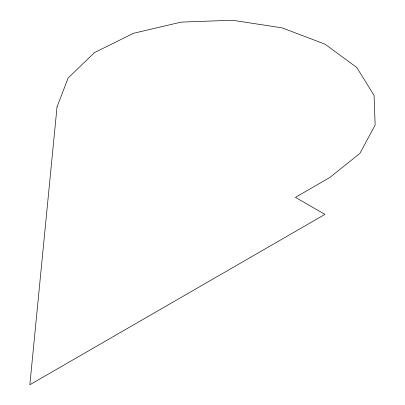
<?xml version="1.0" encoding="UTF-8"?>
<svg xmlns="http://www.w3.org/2000/svg" width="405" height="405" viewBox="0 0 405 405"><rect width="100%" height="100%" fill="white"/><g stroke="black" fill="none" stroke-linecap="round" stroke-linejoin="round"><path stroke-width="0.61" d="M57.029 106.955L29.854 384.75L324.942 214.382L295.432 197.346L329.862 177.471L359.883 153.399L375.146 125.079L374.068 95.423L356.764 67.493L325.018 44.175L282.108 27.864L232.455 20.25L181.182 22.113L133.574 33.266L94.547 52.559L68.121 77.993L57.029 106.955"/></g></svg>
